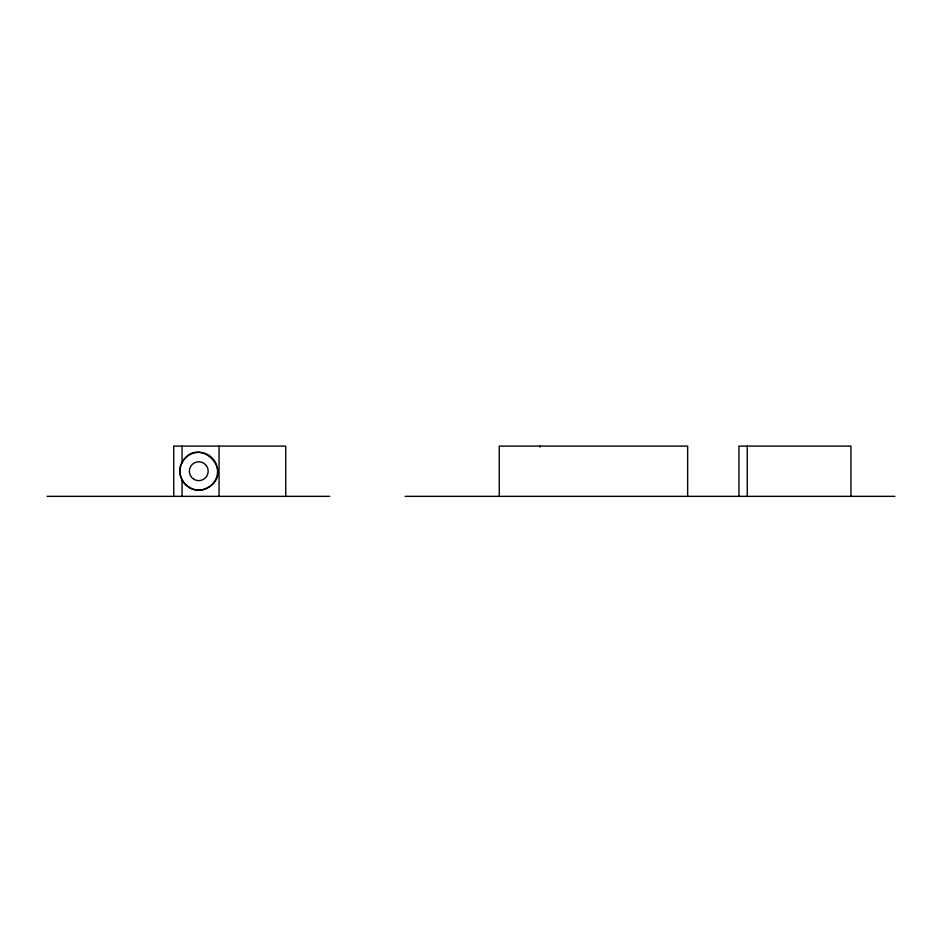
<?xml version="1.0" encoding="UTF-8"?>
<svg xmlns="http://www.w3.org/2000/svg" width="942" height="942" viewBox="0 0 942 942"><rect width="100%" height="100%" fill="white"/><g stroke="black" fill="none" stroke-linecap="round" stroke-linejoin="round"><path stroke-width="1.41" d="M182.065 462.487C173.458 476.982 190.59 496.022 205.945 488.639C237.561 473.379 198.468 433.344 182.065 462.487L182.065 446.096M47.1 496.34L329.7 496.34M405.06 496.34L894.9 496.34M850.944 496.34L850.944 446.096L738.928 446.096L738.928 496.34M747.265 446.096L747.265 496.34M687.66 496.34L687.66 446.096L499.26 446.096L499.26 496.34M540.025 446.096L540.025 447.12M285.744 496.34L285.744 446.096L173.728 446.096L173.728 496.34M219.062 446.096L219.062 496.34M182.065 479.949L182.065 496.34M189.342 487.532A18.84 18.84 0 0 0 217.602 471.224A18.84 18.84 0 0 0 189.342 454.904A18.84 18.84 0 0 0 189.342 487.532M194.052 479.372A9.42 9.42 0 0 0 208.182 471.224A9.42 9.42 0 0 0 194.052 463.064A9.42 9.42 0 0 0 194.052 479.372"/></g></svg>
